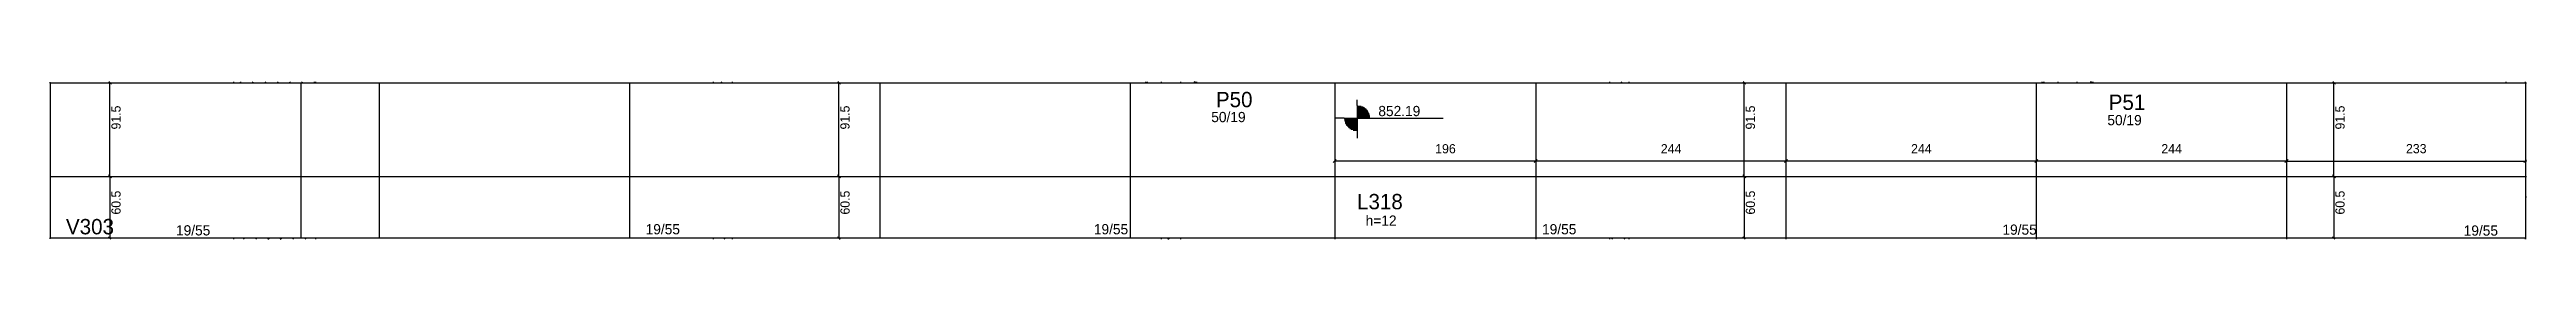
# Model space of a CAD drawing. Header units: metres. Extents: x 2938 to 5353, y 2109 to 2263.
import ezdxf

# ---------------------------------------------------------------- set-up
doc = ezdxf.new("R2010")
doc.units = ezdxf.units.M
for name, color, linetype in [('1', 7, 'Continuous'), ('3', 7, 'Continuous'), ('4', 7, 'Continuous'), ('7', 7, 'Continuous'), ('Painéis', 7, 'Continuous')]:
    doc.layers.add(name, color=color, linetype=linetype)

msp = doc.modelspace()

# ---------------------------------------------------------------- linework, layer by layer
at = {"layer": '1', "color": 1, "lineweight": 25}
for p, q in [((4006.6, 2261.9), (4009.1, 2262.9)), ((4056.6, 2261.9), (4054, 2262.9)), ((4880.6, 2261.9), (4883.1, 2262.9)), ((4930.6, 2261.9), (4928, 2262.9))]:
    msp.add_line(p, q, dxfattribs=at)
at = {"layer": '3', "color": 3, "lineweight": 25}
for p, q in [((3123.8, 2261.9), (3124.8, 2262.9)), ((3135.9, 2261.9), (3136.8, 2262.9)), ((3147.9, 2261.9), (3148.9, 2262.9)), ((3159.9, 2261.9), (3160.9, 2262.9)), ((3171.9, 2261.9), (3172.9, 2262.9)), ((3184, 2261.9), (3184.9, 2262.9)), ((3196, 2261.9), (3196.9, 2262.9)), ((3592.7, 2261.9), (3593.6, 2262.9)), ((4459.1, 2262.8), (4459.1, 2262.9)), ((4470.2, 2261.9), (4471.1, 2262.9)), ((4200.5, 2227.3), (4192.1, 2227.3)), ((4200.5, 2227.3), (4225.5, 2227.3)), ((4213, 2226.5), (4200.5, 2226.5)), ((4213, 2225.7), (4200.6, 2225.7)), ((4213, 2224.9), (4200.8, 2224.9)), ((4213, 2224.1), (4200.9, 2224.1)), ((4213, 2223.3), (4201.2, 2223.3)), ((4213, 2222.5), (4201.5, 2222.5)), ((4213, 2239.8), (4213, 2245.3)), ((4213, 2239.8), (4213, 2214.8)), ((4213, 2239.2), (4216.9, 2239.2)), ((4213, 2238.4), (4218.8, 2238.4)), ((4213, 2237.6), (4220.1, 2237.6)), ((4213, 2236.8), (4221.1, 2236.8)), ((4213, 2236), (4222, 2236)), ((4213, 2235.2), (4222.7, 2235.2)), ((4213, 2234.4), (4223.3, 2234.4)), ((4213, 2233.6), (4223.8, 2233.6)), ((4213, 2232.8), (4224.2, 2232.8)), ((4213, 2232), (4224.6, 2232)), ((4213, 2231.2), (4224.9, 2231.2)), ((4213, 2230.5), (4225.1, 2230.5)), ((4213, 2229.7), (4225.3, 2229.7)), ((4213, 2228.9), (4225.4, 2228.9)), ((4213, 2228.1), (4225.5, 2228.1)), ((4225.5, 2227.3), (4297, 2227.3)), ((4213, 2221.7), (4201.8, 2221.7)), ((4213, 2220.9), (4202.3, 2220.9)), ((4213, 2220.1), (4202.8, 2220.1)), ((4213, 2219.4), (4203.4, 2219.4)), ((4213, 2218.6), (4204.1, 2218.6)), ((4213, 2217.8), (4204.9, 2217.8)), ((4213, 2217), (4206, 2217)), ((4213, 2216.2), (4207.3, 2216.2)), ((4213, 2215.4), (4209.2, 2215.4)), ((4213, 2214.8), (4213, 2207.9)), ((3127.1, 2108.9), (3128.1, 2109.9)), ((3139.1, 2108.9), (3140.1, 2109.9)), ((3151.1, 2108.9), (3152.2, 2109.9)), ((3163.1, 2108.9), (3164.2, 2109.9)), ((3175.2, 2108.9), (3176.2, 2109.9)), ((3187.2, 2108.9), (3188.2, 2109.9)), ((3595.9, 2108.9), (3596.9, 2109.9)), ((4028.6, 2108.9), (4029.7, 2109.9)), ((4040.7, 2108.9), (4041.1, 2109.3)), ((4461.4, 2108.9), (4462.4, 2109.9)), ((4473.4, 2108.9), (4474.5, 2109.9))]:
    msp.add_line(p, q, dxfattribs=at)
for points in [[(2939.1, 2261.9), (2938.1, 2261.9)], [(2939.1, 2261.9), (3117.6, 2261.9)], [(2939.1, 2109.9), (2939.1, 2261.9)], [(3197.6, 2261.9), (3585.1, 2261.9)], [(3604.1, 2261.9), (4022.1, 2261.9)], [(4041.1, 2261.9), (4459.1, 2261.9)], [(4478.1, 2261.9), (4905.6, 2261.9)], [(4896.1, 2262.9), (4896.1, 2261.9)], [(4905.6, 2261.9), (5342.6, 2261.9)], [(4915.1, 2261.9), (4915.1, 2262.9)], [(5333.1, 2262.9), (5333.1, 2261.9)], [(5342.6, 2261.9), (5353.1, 2261.9)], [(5352.1, 2261.9), (5352.1, 2262.9)], [(2938.1, 2109.9), (2939.1, 2109.9)], [(3117.6, 2109.9), (2939.1, 2109.9)], [(3585.1, 2109.9), (3197.6, 2109.9)], [(4022.1, 2109.9), (3604.1, 2109.9)], [(4459.1, 2109.9), (4041.1, 2109.9)], [(4905.6, 2109.9), (4478.1, 2109.9)], [(5352.1, 2109.9), (4905.6, 2109.9)], [(5352.1, 2108.9), (5352.1, 2109.9)]]:
    msp.add_lwpolyline(points, dxfattribs=at)
at = {"layer": '7', "color": 7, "lineweight": 25}
for points in [[(3117.6, 2262.9), (3117.6, 2261.9)], [(3117.6, 2261.9), (3197.6, 2261.9)], [(3197.6, 2261.9), (3197.6, 2262.9)], [(3585.1, 2262.9), (3585.1, 2261.9)], [(3585.1, 2261.9), (3604.1, 2261.9)], [(3604.1, 2261.9), (3604.1, 2262.9)], [(4006.6, 2262.9), (4006.6, 2261.9)], [(4006.6, 2261.9), (4056.6, 2261.9)], [(4022.1, 2262.9), (4022.1, 2261.9)], [(4022.1, 2261.9), (4041.1, 2261.9)], [(4041.1, 2261.9), (4041.1, 2262.9)], [(4056.6, 2261.9), (4056.6, 2262.9)], [(4459.1, 2262.9), (4459.1, 2261.9)], [(4459.1, 2261.9), (4478.1, 2261.9)], [(4478.1, 2261.9), (4478.1, 2262.9)], [(4880.6, 2262.9), (4880.6, 2261.9)], [(4880.6, 2261.9), (4930.6, 2261.9)], [(4930.6, 2261.9), (4930.6, 2262.9)], [(3197.6, 2109.9), (3117.6, 2109.9)], [(3117.6, 2109.9), (3117.6, 2108.9)], [(3197.6, 2108.9), (3197.6, 2109.9)], [(3604.1, 2109.9), (3585.1, 2109.9)], [(3585.1, 2109.9), (3585.1, 2108.9)], [(3604.1, 2108.9), (3604.1, 2109.9)], [(4041.1, 2109.9), (4022.1, 2109.9)], [(4022.1, 2109.9), (4022.1, 2108.9)], [(4041.1, 2108.9), (4041.1, 2109.9)], [(4478.1, 2109.9), (4459.1, 2109.9)], [(4459.1, 2109.9), (4459.1, 2108.9)], [(4478.1, 2108.9), (4478.1, 2109.9)]]:
    msp.add_lwpolyline(points, dxfattribs=at)
at = {"layer": 'Painéis', "color": 0, "lineweight": 25}
for p, q in [((2998.5, 2260.4), (2996, 2262.9)), ((3709.3, 2260.4), (3706.8, 2262.9)), ((4592, 2260.4), (4589.5, 2262.9)), ((5166.9, 2260.4), (5164.4, 2262.9)), ((4192.6, 2186.8), (4189.6, 2183.8)), ((4388.6, 2186.8), (4385.6, 2183.8)), ((4385.6, 2183.8), (4388.6, 2186.8)), ((4632.6, 2186.8), (4629.6, 2183.8)), ((4629.6, 2183.8), (4632.6, 2186.8)), ((4876.6, 2186.8), (4873.6, 2183.8)), ((4873.6, 2183.8), (4876.6, 2186.8)), ((5117.6, 2183.8), (5120.6, 2186.8)), ((5120.6, 2186.8), (5117.6, 2183.8)), ((5350.6, 2183.8), (5353.1, 2186.4)), ((5353.1, 2186.4), (5350.6, 2183.8)), ((2995.5, 2171.9), (2998.5, 2168.9)), ((2998.5, 2168.9), (2995.5, 2171.9)), ((3706.3, 2171.9), (3709.3, 2168.9)), ((3709.3, 2168.9), (3706.3, 2171.9)), ((4589, 2171.9), (4592, 2168.9)), ((4592, 2168.9), (4589, 2171.9)), ((5163.9, 2171.9), (5166.9, 2168.9)), ((5166.9, 2168.9), (5163.9, 2171.9)), ((2995.5, 2111.4), (2998, 2108.9)), ((3706.3, 2111.4), (3708.8, 2108.9)), ((4589, 2111.4), (4591.5, 2108.9)), ((5163.9, 2111.4), (5166.4, 2108.9))]:
    msp.add_line(p, q, dxfattribs=at)
at = {"layer": 'Painéis', "color": 4, "lineweight": 25}
for p, q in [((2997, 2170.4), (2997, 2261.9)), ((3707.8, 2170.4), (3707.8, 2261.9)), ((4590.5, 2170.4), (4590.5, 2261.9)), ((5165.4, 2170.4), (5165.4, 2261.9)), ((4387.1, 2185.3), (4191.1, 2185.3)), ((4631.1, 2185.3), (4387.1, 2185.3)), ((4875.1, 2185.3), (4631.1, 2185.3)), ((5119.1, 2185.3), (4875.1, 2185.3)), ((5119.1, 2185.3), (5352.1, 2185.3)), ((5352.1, 2185.3), (5353.1, 2185.3)), ((2997, 2170.4), (2997, 2109.9)), ((3707.8, 2170.4), (3707.8, 2109.9)), ((4590.5, 2170.4), (4590.5, 2109.9)), ((5165.4, 2170.4), (5165.4, 2109.9))]:
    msp.add_line(p, q, dxfattribs=at)
at = {"layer": 'Painéis', "color": 200, "lineweight": 25}
for p, q in [((3183.1, 2261.9), (3183.1, 2109.9)), ((3259.6, 2261.9), (3259.6, 2109.9)), ((3503.6, 2261.9), (3503.6, 2109.9)), ((3747.6, 2261.9), (3747.6, 2109.9)), ((3991.6, 2261.9), (3991.6, 2109.9)), ((4191.1, 2261.9), (4191.1, 2109)), ((4387.1, 2261.9), (4387.1, 2109)), ((4631.1, 2261.9), (4631.1, 2109)), ((4875.1, 2261.9), (4875.1, 2109)), ((5119.1, 2261.9), (5119.1, 2109)), ((5352.1, 2261.9), (5352.1, 2109)), ((2939.1, 2170.4), (5353.1, 2170.4)), ((5352.1, 2150.4), (5353.1, 2150.4))]:
    msp.add_line(p, q, dxfattribs=at)

# ---------------------------------------------------------------- texts
at = {"layer": '3', "color": 3, "lineweight": 25}
for s, p in [('50/19', (4070.8, 2223.4)), ('852.19', (4233.7, 2229.3)), ('50/19', (4944.5, 2220.4)), ('h=12', (4221.3, 2122.1)), ('19/55', (3061.4, 2112.6)), ('19/55', (3519.3, 2113.7)), ('19/55', (3956.3, 2113.7)), ('19/55', (4393.3, 2113.7)), ('19/55', (4842.2, 2113.3)), ('19/55', (5291.9, 2112.4))]:
    msp.add_text(s, height=10, dxfattribs=at).set_placement(p)
at = {"layer": '4', "color": 4, "lineweight": 25}
for s, p in [('P50', (4075.3, 2238)), ('P51', (4945.8, 2235.4)), ('L318', (4212.9, 2138.2)), ('V303', (2954.1, 2113.7))]:
    msp.add_text(s, height=15, dxfattribs=at).set_placement(p)
at = {"layer": 'Painéis', "color": 240, "lineweight": 25}
for s, p in [('91.5', (3007.4, 2216.2)), ('91.5', (3718.1, 2216.2)), ('91.5', (4600.9, 2216.2)), ('91.5', (5175.8, 2216.2)), ('60.5', (3007.4, 2133)), ('60.5', (3718.2, 2133)), ('60.5', (4600.9, 2133)), ('60.5', (5175.8, 2133))]:
    msp.add_text(s, height=9, rotation=90, dxfattribs=at).set_placement(p)
for s, p in [('196', (4289.1, 2192.9)), ('244', (4509.1, 2192.9)), ('244', (4753.1, 2192.9)), ('244', (4997.1, 2192.9)), ('233', (5235.6, 2193))]:
    msp.add_text(s, height=9, dxfattribs=at).set_placement(p)

doc.saveas('drawing.dxf')
